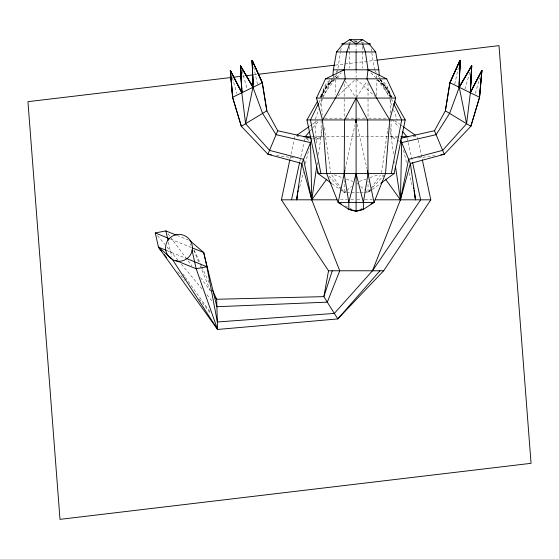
<?xml version="1.0" encoding="UTF-8"?>
<svg xmlns="http://www.w3.org/2000/svg" width="559" height="559" viewBox="0 0 559 559"><rect width="100%" height="100%" fill="white"/><g stroke="black" fill="none" stroke-linecap="round" stroke-linejoin="round"><path stroke-width="0.42" stroke-dasharray="2.79 2.1" d="M376.661 95.561L376.941 79.657M390.105 113.204L390.937 98.908M376.319 78.665L376.431 76.981M318.469 154.633L322.138 128.325M381.552 172.738L387.848 128.451M340.655 51.155L341.158 47.976M337.964 68.114L340.389 52.805M290.037 158.896L293.985 140.134M294.16 139.282L294.698 136.724L298.96 136.724M299.834 161.453L303.893 142.692M304.075 141.839L304.816 138.429M454.74 84.143L458.303 68.023M345.12 169.335L354.965 125.041M321.013 96.812L324.472 88.804L329.146 83.354L326.044 87.393L321.013 97.385C323.654 91.187 323.717 82.837 330.907 79.762M299.666 187.195L303.355 172.053M305.403 163.64L309.092 148.498M335.693 77.184L336.804 73.089M337.028 72.272L337.468 70.637M475.395 93.367L479.797 77.827M464.906 89.147L470 71.622M315.339 119.123L318.735 109.403M320.153 105.358L322.417 98.88M320.768 96.302L325.366 86.379L331.124 79.727M323.081 97.301L332.137 78.826M318.909 102.751L320.831 98.852M321.907 95.659L322.822 93.912M320.677 97.455L325.282 88.867L334.254 79.245L327.532 84.765L334.121 79.657M332.989 77.435L333.842 76.052M335.98 72.586L337.266 70.504M356.558 97.357L366.697 81.677M319.853 97.357L332.144 79.539M370.512 189.047L368.032 192.555L364.622 192.555M371.008 188.341L380.434 174.995M321.718 97.378L334.792 79.511M310.133 130.967L312.334 128.409M312.879 127.766L318.93 120.73M370.358 190.025L368.032 192.555L366.04 190.898M372.692 187.496L383.767 175.491M336.483 77.624L341.228 72.817M338.069 95.736L355.475 79.406M346.161 190.898L344.169 192.555L332.193 183.841M346.825 190.346L351.457 186.475M333.513 77.694L336.078 75.821L336.197 77.505L338.95 76.953L336.448 77.484M371.553 189.99L368.032 192.555L368.032 181.347M372.259 189.48L380.001 183.841M309.7 126.194L311.845 124.692M312.558 124.189L317.561 120.681M315.828 139.666L321.132 136.724L321.132 119.011M360.779 209.052L362.344 208.269M359.367 181.437L365.907 179.118M369.988 177.664L378.157 174.757M354.413 41.534L358.543 40.618M348.523 42.68L351.052 42.191M313.872 138.129L321.132 136.724M417.95 157.987L434.93 155.598M242.69 76.129L244.423 75.919M253.947 74.787L257.413 74.375M335.344 65.11L376.039 60.267M324.583 118.173L345.308 118.173M346.168 118.173L356.53 118.173M357.397 118.173L365.167 118.173M368.619 118.173L387.618 118.173M311.894 136.724L355.244 136.724M356.097 136.724L400.44 136.724M413.122 136.724L417.482 136.724L418.02 139.282M305.738 138.898L308.261 138.898M312.453 138.898L321.691 138.898M345.874 192.555L344.169 192.555L341.842 190.025M346.727 192.555L359.507 192.555M360.359 192.555L363.769 192.555M340.452 199.815L347.405 199.815M350.884 199.815L355.231 199.815M356.97 199.815L361.317 199.815M364.796 199.815L372.615 199.815M276.419 155.479L295.096 158.106M389.861 126.648L391.069 136.724L398.329 138.129M353.658 40.618L357.781 41.534M361.149 42.191L363.678 42.68M334.037 174.757L342.213 177.664M346.294 179.118L352.834 181.437M177.084 235.437L188.285 239.958M170.642 239.161L191.437 247.56L190.577 243.696M166.994 250.628L185.826 258.237M379.337 79.804C387.855 82.313 389.05 91.41 391.503 98.545M345.176 205.922L351.422 209.052M391.069 119.011L391.069 136.724L400.922 142.189M394.64 120.681L399.636 124.189M400.349 124.692L402.487 126.194M377.22 79.986C384.054 83.745 389.043 89.852 391.174 97.322M356.761 183.156L358.088 184.26M360.737 186.475L365.376 190.346M356.097 78.826L374.747 96.316M380.288 79.797L387.149 87.539L391.747 97.462M370.973 72.817L375.718 77.624M329.02 176.12L341.256 189.396M306.786 138.492L309.455 141.434M392.166 119.451L398.77 127.131M157.498 235.612L164.716 244.255M166.931 246.91L178.035 260.201M181.368 264.19L201.897 288.779M206.893 294.761L212.448 301.406M177.734 271.667L184.694 280.506M199.151 298.869L210.394 313.145M167.966 233.704L170.034 236.492M170.551 237.191L186.091 258.111M188.166 260.899L191.793 265.784M200.597 277.641L210.436 290.89M377.409 79.511L390.482 97.378M382.426 174.974L383.432 176.351M182.842 273.903L184.875 276.733M185.378 277.439L210.254 312.09M331.767 174.995L341.193 188.341M341.689 189.047L344.169 192.555L344.169 180.487M380.057 79.539L392.341 97.357M345.043 80.964L355.636 97.357M374.935 70.504L376.214 72.586M378.352 76.052L380.064 78.826M390.587 96.448L387.233 90.027L378.261 80.405L384.983 85.925L383.369 84.514L386.472 88.553L390.608 96.819M389.693 95.079L390.776 97.154M391.37 98.852L393.291 102.751M380.441 79.595L389.12 97.301M194.225 250.118L200.01 262.8M200.374 263.589L201.457 265.965M201.82 266.762L209.059 282.616M193.833 250.278L198.773 262.374M200.094 265.602L210.296 290.596M389.777 98.88L392.048 105.358M393.459 109.403L397.142 119.933M241.956 70.79L247.288 89.147M232.404 77.827L236.806 93.367M376.06 75.549L376.507 77.184M403.521 150.182L406.596 162.802M409.055 172.899L412.332 186.357M357.047 124.189L366.893 168.483M168.378 242.054L171.662 256.735M253.709 67.178L257.461 84.143M407.385 138.429L408.126 141.839M408.308 142.692L412.367 161.453M418.202 140.134L422.15 158.896M371.169 48.773L371.546 51.155M371.805 52.805L374.509 69.812M391.069 136.724L393.857 155.486M394.738 161.453L394.996 163.158M324.227 127.599L330.648 172.738M321.264 98.908L322.194 114.888M315.101 120.8L316.485 145.033M317.47 162.341L317.666 165.806M335.26 79.657L335.526 94.723M368.032 83.005L368.032 97.231M368.032 98.908L368.032 118.249M362.616 46.579L362.616 50.883M362.616 51.742L362.616 68.093M356.097 41.198L356.097 43.302M356.097 44L356.097 51.155M356.097 70.637L356.097 77.184M356.097 79.657L356.097 98.07M349.585 46.579L349.585 50.883M349.585 51.742L349.585 68.093M344.169 83.843L344.169 97.231M344.169 98.908L344.169 118.249"/><path stroke-width="0.84" d="M400.16 141.769L401.676 142.608L400.44 199.815L372.469 270.78L334.345 313.417L217.36 321.991L206.886 266.748L203.707 252.514L189.885 240.601M385.43 179.111L400.44 199.815L408.615 159.301L442.637 150.357L466.604 123.728L459.26 87.267L459.994 60.393L449.862 82.711L445.355 110.822L434.483 130.743L400.782 138.248M401.676 142.608L436.118 134.67L449.604 113.4L459.26 87.267L459.994 60.393L449.918 82.711L479.615 97.28L470.86 126.306L444.272 154.284L410.348 163.473L400.44 199.815L395.499 166.568M459.212 85.534L459.994 60.393L449.967 82.711L445.355 110.822L470.86 126.306L479.51 97.28L481.886 70.462L470.224 92.724L481.886 70.462L479.51 97.28M459.205 86.4L459.994 60.393L459.624 62.091M459.219 83.794L459.994 60.393M466.604 123.728L470.378 92.724L471.705 65.78L459.107 87.267M470.322 92.724L471.705 65.78L459.205 87.267M470.412 90.118L471.705 65.78L459.26 87.267M470.412 89.251L471.705 65.78L471.216 67.45M362.616 44L365.411 51.952L368.011 69.812L386.674 78.826L395.716 98.07L389.707 119.933L385.514 173.59L374.041 202.407L363.378 209.394L356.097 211.393L348.823 209.394L338.16 202.407L326.687 173.59L322.494 119.933L316.485 98.07L325.527 78.826L344.19 69.812L346.79 51.952L349.585 44M332.898 75.549L333.36 69.812L336.532 51.952L343.065 44L349.585 39.647L362.616 39.647L369.136 44L375.669 51.952L378.841 69.812L379.302 75.549M479.559 97.28L481.886 70.462L470.301 92.724M368.011 69.812L366.921 78.826L376.612 98.07L389.707 119.933M297.619 195.608L296.591 199.815L301.853 163.473L311.677 139.827M316.701 166.568L311.761 199.815L339.732 270.78L327.308 302.146L216.885 306.723L203.707 252.514L192.205 247.868M363.378 202.407L368.032 173.59L367.654 119.933L356.097 98.07L344.547 119.933L344.169 173.59L348.823 202.407L348.823 209.394L356.097 210.897L363.378 209.394L363.378 202.407L356.097 173.59L348.823 202.407M296.591 199.815L297.612 193.91M297.905 192.219L298.192 190.535M298.485 188.844L298.779 187.153M289.855 159.748L281.422 199.815L328.531 270.78L323.871 296.64L337.783 318.93L383.67 270.78L430.779 199.815L422.331 159.748M391.286 173.59L401.732 119.933L393.676 103.534M326.77 179.111L311.761 199.815L303.586 159.301L269.564 150.357L245.59 123.728L252.941 87.267L252.2 60.393L262.332 82.711L266.846 110.822L277.711 130.743L311.412 138.248M380.707 183.331L394.095 173.59L405.226 119.933L394.542 101.081M341.276 203.972L338.16 202.407L344.931 170.188M291.532 199.815L299.652 162.306M355.531 122.484L356.097 119.933L356.67 122.484M481.418 72.104L481.886 70.462M332.263 270.78L323.871 296.64L216.654 299.261L215.62 297.863M277.711 130.743L267.929 154.284L301.853 163.473L311.761 199.815L310.524 142.608L276.083 134.67L262.597 113.4L252.941 87.267L240.496 65.78L241.823 92.724L245.59 123.728M318.525 103.534L310.462 119.933L320.915 173.59M331.494 183.331L318.106 173.59L306.975 119.933L317.652 101.081M322.494 119.933L335.582 98.07L345.28 78.826L344.19 69.812M372.469 270.78L420.661 199.815L412.549 162.306M305.179 136.724L309.581 131.61M379.938 270.78L337.783 318.93L217.591 329.454L158.463 247.183L155.276 232.956L165.89 230.909L176.288 235.108M296.843 135.222L308.987 126.697M354.539 210.61L356.097 211.393L357.662 210.61M370.924 203.972L374.041 202.407L367.27 170.188M271.325 154.759L267.929 154.284L241.341 126.306L232.586 97.28L262.332 82.711L252.2 60.393L252.941 86.4M360.988 40.031L362.616 39.647L356.097 44L349.585 39.647L351.213 40.031M343.471 43.672L341.787 44L370.414 44L368.73 43.672M440.876 154.759L444.272 154.284L434.483 130.743M231.433 77.463L27.95 101.668L60.002 519.353L531.05 463.327L498.998 45.642L376.906 60.162M233.166 77.261L240.957 76.331M246.156 75.717L253.08 74.892M258.279 74.27L334.478 65.207M336.532 51.952L375.669 51.952M333.36 69.812L378.841 69.812M325.527 78.826L386.674 78.826M252.941 84.661L252.2 60.393L262.234 82.711L266.846 110.822L241.341 126.306L232.586 97.28L230.315 70.462L241.823 92.724L241.907 91.005M316.485 98.07L395.716 98.07M306.975 119.933L405.226 119.933M303.572 136.724L311.056 136.724M401.145 136.724L408.762 136.724M394.095 173.59L318.106 173.59L318.008 171.865M281.422 199.815L336.972 199.815M375.229 199.815L430.779 199.815M338.16 202.407L374.041 202.407M328.531 270.78L383.67 270.78M155.276 232.956L169.845 238.84M161.67 251.264L158.463 247.183L166.268 250.334M186.622 258.558L206.886 266.748L196.174 268.746L175.379 260.347M403.207 126.697L415.337 135.222M158.463 247.183L172.179 259.055L217.591 329.454L216.654 299.261L212.672 290.54M402.62 131.61L407.022 136.724M164.353 254.666L166.491 257.385M252.654 86.512L240.496 65.78L241.879 92.724M252.563 86.526L240.496 65.78L241.928 92.724L230.315 70.462L232.635 97.28M232.691 97.28L230.315 70.462L241.9 92.724L241.879 90.984M400.524 139.827L410.348 163.473L415.61 199.815L414.582 195.608M217.591 329.454L196.174 268.746L192.003 250.069M240.985 67.45L240.496 65.78L241.788 89.251M230.315 70.462L230.776 72.104M165.89 230.909L168.007 240.377M252.934 83.794L252.2 60.393L252.577 62.091M413.422 187.153L413.716 188.844M414.002 190.535L415.61 199.815M252.2 60.393L252.954 82.928M356.097 51.952L356.097 69.812M356.097 98.07L356.097 211.393M169.496 257.35A13.437 13.437 0 0 0 191.975 251.326A13.437 13.437 0 0 0 175.519 234.871A13.437 13.437 0 0 0 169.496 257.35"/></g></svg>
